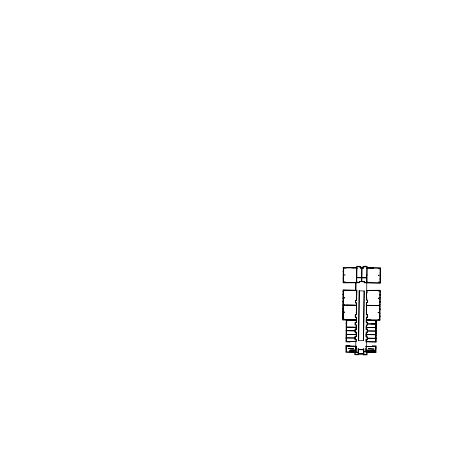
<?xml version="1.0" encoding="UTF-8"?>
<svg xmlns="http://www.w3.org/2000/svg" width="456" height="456" viewBox="0 0 456 456"><rect width="100%" height="100%" fill="white"/><g stroke="black" fill="none" stroke-linecap="round" stroke-linejoin="round"><path stroke-width="0.68" d="M343.1 318.733L343.168 312.987M343.186 311.551L343.248 305.799L342.832 305.794M343.265 304.397L343.391 298.714M343.345 297.249L343.414 291.504M343.596 280.223L343.585 281.483L343.106 281.534M343.556 278.907L343.647 275.851M343.67 268.692L343.602 274.438L343.186 274.432M346.269 305.178L353.867 305.263M345.967 345.745L345.893 352.283L354.779 352.38L354.757 354.751L358.484 354.796L358.553 348.544L358.074 348.538L358.011 354.312L355.241 354.278L355.258 352.385L356.256 352.397L356.324 346.19L345.967 345.745L349.923 345.819M346.36 348.099L346.378 346.902M346.446 340.786L346.509 335.035M346.594 327.853L346.526 333.598L346.11 333.592M346.742 319.616L346.742 320.009L356.016 320.112C356.888 319.263 356.398 321.252 356.022 320.095M349.929 342.08L349.969 341.624L356.375 341.698L356.199 339.218L354.945 339.201L354.945 338.067L354.939 339.349L356.056 339.361L355.76 341.51L346.828 341.413L346.503 341.134L346.537 337.97L355.099 338.067M349.889 351.85L349.912 349.98L355.743 350.043L355.726 351.912L346.378 351.81L346.44 346.714L346.754 346.264L355.783 346.36L355.743 350.043M350.031 351.85L350.054 350.122L355.748 350.191M351.194 351.861L351.211 350.14M351.337 351.861L351.359 350.14M353.064 267.934L353.087 267.301L353.565 267.307L353.56 267.94M352.499 351.878L352.517 350.151M352.642 351.878L352.665 350.157M353.805 351.889L353.822 350.168M353.947 351.895L353.97 350.168M354.956 337.947L354.973 336.665L356.085 336.676L356.387 334.368L356.09 334.066L355.788 334.362L356.085 334.664M355.036 330.879L355.024 332.162L356.136 332.173L356.113 334.071M355.087 339.207L355.116 336.813M355.195 329.625L355.167 332.019L356.278 332.036L356.256 334.123M355.361 314.805L355.338 317.085L356.45 317.097L356.615 319.462L356.233 319.747L356.028 319.377L356.398 319.166M355.498 302.801L355.526 300.527L356.638 300.538L356.791 297.95L356.29 297.808L356.284 298.23L356.706 298.235M355.76 290.255L355.845 282.709M355.88 290.255L355.965 282.709M356.193 267.968L356.199 267.49M355.726 351.912L355.783 346.748L356.318 346.754M355.76 346.184L355.811 341.692M356.626 281.722L356.695 275.43C355.851 274.558 357.835 275.048 356.677 275.43M356.7 274.848L356.774 268.55M356.193 326.884L356.216 324.98L355.093 324.963L355.121 322.403L356.244 322.415L356.273 320.237L347.073 320.135L346.737 320.431L346.663 326.775L346.999 327.055L355.874 327.157C356.569 326.205 356.478 328.195 355.868 327.18M356.284 319.16L356.307 317.239L355.19 317.228L355.218 314.663L356.341 314.218L356.638 312.337L356.261 312.041L356.045 312.406L356.41 312.622M356.364 312.035L356.438 305.503C357.39 304.699 355.349 305.058 356.489 305.497M356.444 304.91L356.467 302.955L355.355 302.944L355.384 300.384L356.501 299.94L356.603 290.825L356.227 290.438L345.044 290.312L345.038 290.689L344.4 290.683L344.405 290.307L343.482 290.295L343.317 305.001C344.536 303.895 345.158 305.953 344.229 304.99M356.301 319.753L346.742 319.736M356.746 281.728L356.786 277.767L361.745 277.824M356.814 275.43L356.791 277.647L361.745 277.704M356.82 274.848L356.894 268.555M356.25 334.613L356.227 336.824L354.967 336.807M356.335 327.431L356.307 329.637L355.053 329.682M356.341 326.941L356.364 324.837L355.235 324.826L355.264 322.546L356.387 322.563L356.41 320.454M356.501 312.582L356.478 314.822L355.218 314.868M356.507 312.086L356.581 305.457M356.586 304.961L356.615 302.818L355.355 302.744M356.672 297.779L356.957 290.267L343.009 289.811L342.667 320.044L346.258 320.089L346.013 341.909L349.963 341.954M356.484 352.425L357.521 352.231M358.707 340.643L359.271 290.831M359.402 281.523L359.391 282.748L343.089 282.862L343.265 267.347L356.655 267.495L356.666 266.264L360.736 266.31L360.724 267.484L363.118 267.512L363.136 266.338L367.205 266.384L367.188 267.615L380.578 267.769L380.686 272.226L380.11 272.266M360.16 266.783L360.143 268.054L361.859 268.071M360.251 266.783L360.24 267.957L363.592 267.997L363.609 266.823M360.679 266.31L360.667 267.541L363.181 267.569L363.193 266.338M361.864 267.558L361.705 281.546L359.26 281.523L359.248 282.566L357.094 282.543L357.105 281.728L356.25 281.722L356.244 282.532L345.243 282.412L345.249 281.797L344.383 281.791L344.377 282.401L343.573 282.389L343.738 267.832L344.531 267.837L344.525 268.379L346.127 268.396L346.132 267.854L356.455 267.974L356.45 268.55L357.31 268.555L357.139 266.749L360.73 266.874M361.984 267.558L361.825 281.551L364.264 281.58L364.253 282.623L366.407 282.652L366.419 281.859L367.388 281.871L367.382 282.663L378.229 282.783L378.235 282.042L379.175 282.053L379.17 282.794L379.928 282.805L380.093 268.242L379.289 268.231L379.284 268.784L378.486 268.772L378.491 268.225L367.439 268.099L367.433 268.647L366.556 268.641L366.721 266.857L363.13 266.897M363.426 266.338L366.345 266.253M363.517 266.219L366.162 266.298M363.706 266.823L363.688 268.094L361.978 268.071M364.122 281.574L364.11 282.805L380.401 283.284L380.526 272.221M376.097 346.115L372.267 346.07L376.097 346.087L376.023 352.625L367.137 352.522L367.114 354.893L363.375 354.848L363.449 348.601L363.934 348.606L363.899 351.525L365.678 351.547L365.718 348.116L366.253 348.122M363.54 340.695L364.105 290.888M364.15 351.53L363.865 354.375L366.641 354.409L366.664 352.157L365.672 352.146L365.284 351.542M366.088 334.738L366.499 334.636L366.396 334.225L365.94 334.476L366.048 336.978L367.291 337.052M366.077 334.237L366.1 332.145L367.205 332.099M366.168 327.556L366.578 327.448L366.476 327.037L366.025 327.294L366.128 329.751L367.371 329.825M366.157 327.049L366.179 325.003C367.992 326.228 368.277 321.816 366.35 322.705L366.373 320.585M366.248 320.551L366.658 320.443L366.556 320.032L366.105 320.289L366.208 322.848L367.456 322.859M366.236 320.044C365.621 318.847 367.45 319.61 366.259 319.833M366.248 319.325L366.271 317.085L367.525 317.102M366.322 312.691L366.293 314.931L367.547 314.948M366.282 312.235C367.456 311.995 366.014 313.403 366.282 312.235L366.402 305.566M366.424 305.064L366.835 305.178L366.721 305.583L366.271 305.32L366.436 302.436L367.69 302.448M366.499 298.395L366.909 298.292L366.806 297.882L366.367 298.059L366.464 300.282L367.713 300.293M366.487 297.888L366.367 290.375L380.327 290.233L379.979 320.471L376.388 320.425L376.143 342.251L365.786 341.806L366.02 339.378L367.262 339.332M366.778 281.865L366.823 277.881L361.864 277.824M366.835 275.544L367.2 275.333L366.994 274.968L366.613 275.253L366.823 277.761L361.864 277.704M366.858 274.962L366.926 268.641M366.214 334.778L366.191 336.841L367.291 336.853L367.279 338.135L375.71 338.227L375.744 335.046L375.425 334.778L366.464 334.675M366.305 326.998L366.322 325.145L367.433 325.156L367.456 322.717M366.464 312.742L366.447 314.332L367.547 314.805L367.519 317.245L366.413 317.233L366.385 319.719L378.047 319.85L378.052 319.451L378.685 319.462L378.685 319.855L379.512 319.867L379.842 290.706L378.303 291.082L378.309 290.689L367.217 290.563L367.194 292.934L366.687 292.929L366.635 297.842M366.47 312.149L366.544 305.617M366.624 298.435L366.613 299.695L367.713 300.151L367.684 302.59L366.578 302.579L366.55 305.263L378.184 305.395C379.056 304.551 378.565 306.529 378.189 305.377M366.704 290.375L366.789 282.834M366.898 281.865L366.972 275.544M366.977 274.962L367.046 268.647M366.299 346.303L366.35 341.812M367.639 268.099L367.644 267.621M367.12 339.389L367.148 336.995M367.2 332.156L367.228 329.762M367.376 317.102L367.405 314.948M367.547 302.448L367.57 300.293M368.077 352.055L368.1 350.259M368.22 352.055L368.243 350.259M369.326 352.066L369.343 350.271M370.278 268.128L370.283 267.495L370.762 267.501L370.779 268.134M369.485 350.271L369.628 352.072M370.568 352.083L370.591 350.288M370.711 352.083L370.734 350.288M371.817 352.095L371.834 350.299M371.959 352.095L371.976 350.299M372.267 346.007L372.261 346.372L365.735 346.298L365.729 346.856L366.271 346.868M373.39 268.168L373.396 267.689M373.059 352.112L373.082 350.316M373.202 352.112L373.225 350.316M374.308 352.123L374.325 350.328M374.467 350.328L374.604 352.129M375.533 327.419L375.835 327.174L375.909 320.722L366.63 320.482M375.653 348.435L375.664 347.233M375.818 333.929L375.881 328.183M375.898 326.866L375.961 321.115M363.381 354.352L363.381 354.848L363.386 354.352L358.49 354.295M363.375 354.848L363.386 354.375M371.195 323.885L375.869 323.885L367.445 323.885M367.445 323.988L375.869 324.028M351.736 267.86L356.193 267.911M367.639 268.042L373.39 268.105M343.248 268.687L343.727 268.738M380.087 269.103L380.566 269.108M343.699 271.326L343.066 271.32L343.06 271.799L343.636 271.827M380.019 274.854L380.498 274.86M343.168 275.789L343.647 275.794M380.481 276.211L380.065 276.25M343.619 278.428L342.986 278.422L343.134 278.901M379.973 278.838L380.612 278.844L380.606 279.323L379.968 279.317M359.402 281.665L364.122 281.717M379.939 281.95L380.418 281.956M342.992 291.498L343.471 291.549M379.825 291.914L380.304 291.92M343.379 294.12L342.804 294.131L342.798 294.61L343.436 294.616M379.797 294.547L380.429 294.559L380.424 295.038L379.791 295.026M342.929 297.244L343.408 297.249M379.762 297.648L380.241 297.671M342.912 298.646L343.391 298.651M379.745 299.062L380.224 299.068M379.774 301.661L380.35 301.707L380.344 302.185L379.711 302.18M343.362 301.285L342.724 301.279L342.718 301.758L343.357 301.764M343.265 304.34L342.844 304.397M379.683 304.813L380.161 304.819M344.804 305.018L356.125 305.144M378.765 305.4L379.671 305.412M344.229 305.155L343.317 305.144L343.151 319.57L344.075 319.582L344.08 319.206L344.713 319.211L344.707 319.588L356.176 319.719M344.799 305.161L356.13 305.286M366.858 305.412L378.189 305.537M378.759 305.543L379.671 305.554M380.144 306.221L379.723 306.272M343.277 308.438L342.644 308.427L342.638 308.906L343.214 308.963M379.637 308.849L380.27 308.854L380.264 309.333L379.631 309.328M343.186 311.511L342.764 311.545M342.747 312.981L343.225 313.033M380.065 313.403L379.643 313.46M343.197 315.62L342.564 315.615L342.559 316.093L343.191 316.099M379.552 316.031L380.19 316.042L380.184 316.521L379.546 316.51M342.684 318.727L343.163 318.693M379.517 319.149L379.996 319.154M366.55 319.838L370.563 319.884M366.692 320.368L375.909 320.471M346.252 320.779L346.731 320.785L346.606 326.536L346.19 326.53M375.904 321.115L376.382 321.121M346.702 323.424L346.07 323.412L346.064 323.891L346.697 323.902M375.875 323.754L376.508 323.76L376.502 324.239L375.926 324.29M375.835 326.866L376.314 326.872M366.618 327.317L376.308 327.425M346.172 327.847L346.651 327.853M375.824 328.183L376.303 328.189M346.56 330.423L345.99 330.48L345.984 330.959L346.617 331.027M375.795 330.817L376.428 330.822L376.422 331.301L375.79 331.295M355.036 330.942L346.617 330.788L346.583 333.957L346.936 334.276L355.788 334.373M375.755 333.929L376.234 333.934M355.828 334.522L346.571 334.698L346.537 337.85L355.099 337.947M346.093 335.029L346.571 335.035M376.223 335.371L375.738 335.365L375.738 341.116L376.154 341.122M346.543 337.611L345.904 337.662L345.899 338.141L346.537 338.152M375.71 337.942L376.348 338.01L376.342 338.489L375.767 338.54M346.024 340.78L346.503 340.786M345.956 346.896L346.435 346.902M375.607 347.324L376.086 347.238M355.765 348.002L356.301 348.008M345.944 348.093L346.423 348.099M375.596 348.43L376.075 348.435M358.541 349.661L363.432 349.712M358.541 349.718L363.432 349.775M366.231 350.094L375.573 350.197M366.231 350.236L375.573 350.339M366.561 351.661L366.55 351.399A0.821 0.821 0 0 0 366.584 351.696L366.806 351.713A0.878 0.878 0 0 0 366.823 351.433L366.841 351.433M366.504 351.969L366.869 351.964M356.256 352.22L358.034 352.237M356.524 352.306L357.521 352.317M357.481 352.442L358.034 352.448M358.502 353.531L363.392 353.588L358.496 353.594M366.886 351.473A0.866 0.866 0 0 1 366.852 351.804L366.481 351.798A0.866 0.866 0 0 1 366.499 351.468M346.657 327.493L346.617 330.668L355.036 330.76L355.053 329.483L356.164 329.494L356.176 328.457L355.458 328.451L355.475 327.294L346.993 327.197L346.657 327.493M348.156 348.469L353.611 348.772L348.156 348.469M359.151 290.888L358.587 340.581L363.603 340.638L364.167 290.945L359.151 290.888M366.162 339.52L366.43 341.635L375.67 341.51L375.71 338.346L367.279 338.255L367.262 339.532L366.162 339.52M366.282 328.668L366.271 329.608L367.376 329.62L367.359 330.902L375.79 330.999L375.527 327.562L367.006 327.465L366.989 328.673L366.282 328.668M366.276 346.48L366.208 352.032L375.55 352.14L375.607 347.044L375.305 346.583L366.276 346.48M366.727 332.299L366.704 334.533L375.75 334.368L375.79 331.119L367.359 331.022L367.342 332.304L366.727 332.299M368.419 348.726L373.886 349.028L368.419 348.726M366.601 335.616L366.909 335.736L366.613 335.57M366.544 340.518L366.852 340.632L366.544 340.518M344.565 274.922C344.918 276.068 345.466 274.124 344.565 274.922M344.308 297.808C344.662 298.954 345.203 297.01 344.308 297.808M344.143 312.115C344.497 313.266 345.044 311.323 344.143 312.115M378.526 275.31C378.879 276.456 379.426 274.512 378.526 275.31M378.269 298.19C378.622 299.341 379.164 297.397 378.269 298.19M378.104 312.502C378.457 313.648 379.004 311.704 378.104 312.502"/></g></svg>
